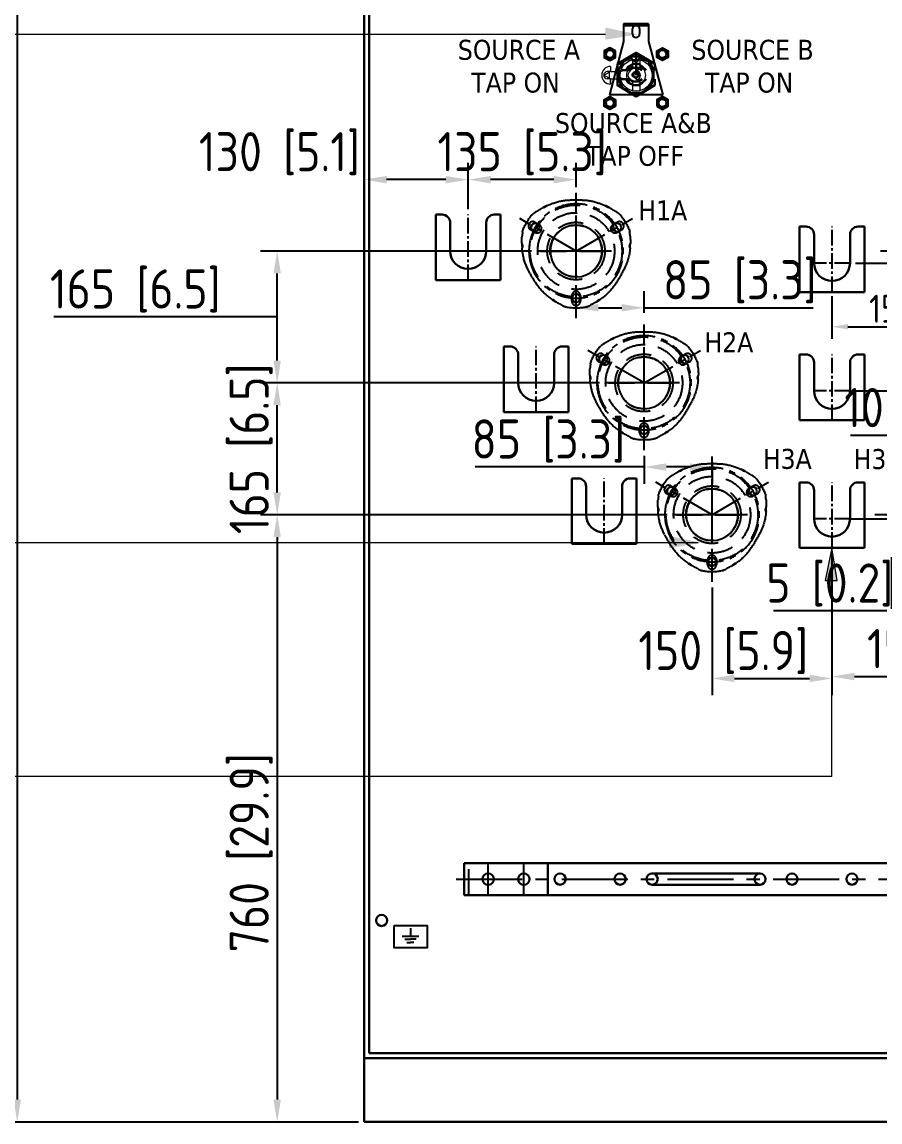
# Model space of a CAD drawing. Header units: millimetres. Extents: x 248233 to 259628, y -181361 to -174035.
# Drawn here: x 249744 to 250817, y -177133 to -175756 of the extents above; entities that cross this region are included whole.
import ezdxf

# ---------------------------------------------------------------- set-up
doc = ezdxf.new("R2010")
doc.units = ezdxf.units.MM
doc.header["$LTSCALE"] = 13
for name, pattern in [('CENTER', [50.8, 31.75, -6.35, 6.35, -6.35]), ('CENTER2', [1.125, 0.75, -0.125, 0.125, -0.125]), ('CENTERX2', [101.6, 63.5, -12.7, 12.7, -12.7]), ('DASHED', [0.75, 0.5, -0.25])]:
    doc.linetypes.add(name, pattern=pattern)
doc.layers.get('0').update_dxf_attribs({"color": 1, "linetype": 'CENTER'})
for name, color, linetype in [('1', 4, 'Continuous'), ('2细线层', 4, 'Continuous'), ('3中心线层', 1, 'CENTER'), ('4虚线层', 6, 'DASHED'), ('中心线', 1, 'CENTER2'), ('粗实线', 4, 'Continuous'), ('细实线', 2, 'Continuous')]:
    doc.layers.add(name, color=color, linetype=linetype)
for name, color, linetype, lineweight in [('2细实线', 3, 'Continuous', 20), ('标注、文本', 3, 'Continuous', 25), ('铁心', 3, 'Continuous', 0)]:
    doc.layers.add(name, color=color, linetype=linetype, lineweight=lineweight)
doc.styles.get("Standard").update_dxf_attribs({"font": 'gbenor.shx', "bigfont": 'gbcbig.shx'})
doc.styles.add('Tahoma$001', font='tahoma.ttf', dxfattribs={"height": 2.159784})
doc.dimstyles.new('1-15', dxfattribs={"dimscale": 10, "dimtxt": 3.5, "dimasz": 2, "dimexe": 1.5, "dimexo": 0.5, "dimgap": 0.5, "dimtad": 1, "dimtoh": 1, "dimdec": 1, "dimdsep": 46, "dimtxsty": 'Standard', "dimcen": 2.5, "dimclrd": 3, "dimclre": 3, "dimclrt": 3, "dimadec": 0, "dimazin": 2, "dimtfac": 1, "dimtdec": 1, "dimtmove": 0, "dimatfit": 2, "dimfxl": 1, "dimarcsym": 0})
doc.dimstyles.new('英寸 1-10', dxfattribs={"dimscale": 14, "dimtxt": 3.5, "dimasz": 2, "dimexe": 1.5, "dimexo": 0.5, "dimgap": 0.5, "dimtad": 1, "dimtoh": 1, "dimdec": 1, "dimdsep": 46, "dimtxsty": 'Standard', "dimcen": 2.5, "dimclrd": 3, "dimclre": 3, "dimclrt": 3, "dimadec": 0, "dimazin": 2, "dimtfac": 1, "dimtdec": 1, "dimtmove": 0, "dimatfit": 2, "dimfxl": 1, "dimarcsym": 0})

# ---------------------------------------------------------------- blocks, each defined once
blk = doc.blocks.new('A$C08576B93')
at = {"layer": '1', "color": 1, "linetype": 'CENTERX2', "lineweight": -3, "ltscale": 0.1}
for p, q in [((30, 0), (30, 40)), ((74.5, 0), (74.5, 40))]:
    blk.add_line(p, q, dxfattribs=at)
at = {"layer": '4虚线层', "ltscale": 5}
blk.add_line((6, 0), (6, 40), dxfattribs=at)
at = {"layer": '粗实线', "lineweight": 30}
for p, q in [((0, 40), (104.5, 40)), ((0, 0), (0, 40)), ((104.5, 40), (104.5, 0)), ((104.5, 0), (0, 0))]:
    blk.add_line(p, q, dxfattribs=at)
for centre in [(30, 20), (74.5, 20)]:
    blk.add_circle(centre, 7.15, dxfattribs=at)
blk = doc.blocks.new('*D75')
at = {"layer": '2细实线', "color": 3, "linetype": 'ByBlock', "lineweight": -2, "transparency": 16777216}
for p, q in [((250551.1, -176372.6), (250042.2, -176372.6)), ((250063.2, -176400.6), (250063.2, -177104.6)), ((250123, -177132.6), (250042.2, -177132.6))]:
    blk.add_line(p, q, dxfattribs=at)
at = {"layer": '2细实线', "color": 3, "linetype": 'ByBlock', "transparency": 16777216}
for points in [[(250058.5, -176400.6), (250067.8, -176400.6), (250063.2, -176372.6)], [(250058.5, -177104.6), (250067.8, -177104.6), (250063.2, -177132.6)]]:
    blk.add_solid(points, dxfattribs=at)
at = {"layer": 'Defpoints', "color": 0, "linetype": 'ByBlock', "transparency": 16777216}
for p in [(250558.1, -176372.6), (250063.2, -177132.6), (250130, -177132.6)]:
    blk.add_point(p, dxfattribs=at)
at = {"layer": '2细实线', "color": 3, "linetype": 'ByBlock', "transparency": 16777216, "insert": (250030.7, -176795.6), "char_height": 49, "attachment_point": 5, "rotation": 90}
blk.add_mtext('760 [29.9]', dxfattribs=at)
blk = doc.blocks.new('257561')
at = {"layer": '标注、文本'}
for p, q in [((856.87, 2219.06), (856.87, 2214.09)), ((851.69, 2214.09), (862.06, 2214.09)), ((853.4, 2212.22), (856.87, 2212.22)), ((854.71, 2210.17), (856.87, 2210.17)), ((860.35, 2212.22), (856.87, 2212.22)), ((859.04, 2210.17), (856.87, 2210.17))]:
    blk.add_line(p, q, dxfattribs=at)
blk = doc.blocks.new('*D86')
at = {"layer": '2细实线', "color": 3, "linetype": 'ByBlock', "lineweight": -2, "transparency": 16777216}
for p, q in [((250165, -175212.6), (249717.1, -175212.6)), ((249738.1, -175240.6), (249738.1, -177104.6)), ((250165, -177132.6), (249717.1, -177132.6))]:
    blk.add_line(p, q, dxfattribs=at)
at = {"layer": '2细实线', "color": 3, "linetype": 'ByBlock', "transparency": 16777216}
for points in [[(249733.4, -175240.6), (249742.7, -175240.6), (249738.1, -175212.6)], [(249733.4, -177104.6), (249742.7, -177104.6), (249738.1, -177132.6)]]:
    blk.add_solid(points, dxfattribs=at)
at = {"layer": 'Defpoints', "color": 0, "linetype": 'ByBlock', "transparency": 16777216}
for p in [(250172, -175212.6), (249738.1, -177132.6), (250172, -177132.6)]:
    blk.add_point(p, dxfattribs=at)
at = {"layer": '2细实线', "color": 3, "linetype": 'ByBlock', "transparency": 16777216, "insert": (249705.5, -176172.6), "char_height": 49, "attachment_point": 5, "rotation": 90}
blk.add_mtext('1920 [75.6]', dxfattribs=at)
blk = doc.blocks.new('888')
at = {"layer": '2细线层'}
for centre in [(1092.4, 2376.2), (1194.6, 2376.2), (1143.5, 2287.7)]:
    blk.add_circle(centre, 5, dxfattribs=at)
at = {"layer": '3中心线层', "ltscale": 0.1}
for p, q in [((1143.5, 2262.6), (1143.5, 2419.6)), ((1143.5, 2346.7), (1073.1, 2387.3)), ((1143.5, 2346.7), (1214, 2387.3))]:
    blk.add_line(p, q, dxfattribs=at)
at = {"layer": '3中心线层', "color": 1}
blk.add_line((1099.4, 2346.7), (1192.4, 2346.7), dxfattribs=at)
at = {"layer": '3中心线层', "ltscale": 0.1}
blk.add_circle((1143.5, 2346.7), 59, dxfattribs=at)
at = {"layer": '标注、文本'}
for centre in [(1092.4, 2376.2), (1194.6, 2376.2), (1143.5, 2287.7)]:
    blk.add_arc(centre, 5.5, 242.6715, 150, dxfattribs=at)
at = {"layer": '粗实线'}
blk.add_circle((1143.5, 2346.7), 32.5, dxfattribs=at)
blk = doc.blocks.new('0.020')
at = {"layer": '中心线', "ltscale": 2}
for p, q in [((13611.2, 16499.1), (13611.2, 16581.1)), ((13588.7, 16535.6), (13633.7, 16535.6))]:
    blk.add_line(p, q, dxfattribs=at)
at = {"layer": '粗实线', "lineweight": 30}
for p, q in [((13570.7, 16499.1), (13570.7, 16581.1)), ((13570.7, 16581.1), (13578.7, 16581.1)), ((13643.7, 16581.1), (13651.7, 16581.1)), ((13651.7, 16499.1), (13651.7, 16581.1)), ((13588.7, 16535.6), (13588.7, 16571.1)), ((13633.7, 16535.6), (13633.7, 16571.1)), ((13570.7, 16499.1), (13651.7, 16499.1))]:
    blk.add_line(p, q, dxfattribs=at)
for centre, radius, start, end in [((13578.7, 16571.1), 10, 0, 90), ((13643.7, 16571.1), 10, 90, 180), ((13611.2, 16535.6), 22.5, 180, 0)]:
    blk.add_arc(centre, radius, start, end, dxfattribs=at)
blk = doc.blocks.new('A$C03F92070')
at = {"layer": '4虚线层', "ltscale": 5}
for p, q in [((67.8, 40.2), (67.8, 116)), ((16.5, 94.8), (10.9, 98)), ((16.4, 107.6), (22, 104.3)), ((113.7, 104.3), (119.3, 107.6)), ((124.8, 98), (119.2, 94.8)), ((23.3, 71.5), (112.4, 71.5)), ((62.3, 8.9), (62.3, 15.4)), ((73.3, 15.4), (73.3, 8.9))]:
    blk.add_line(p, q, dxfattribs=at)
for radius in [57.5, 48, 36, 32.5]:
    blk.add_circle((67.8, 71.5), radius, dxfattribs=at)
at = {"layer": '4虚线层', "ltscale": 5, "extrusion": (0, 0, -1)}
for centre, radius, start, end in [((-68.8, 46.5), 90, 55.4521, 61.3818), ((-68.8, 46.5), 90, 64.9245, 71.0219), ((-62.3, 65.4), 70, 71.0219, 87.9453), ((-67.8, -88), 223.5, 87.9453, 92.0547), ((-73.4, 65.4), 70, 92.0547, 108.9781), ((-66.9, 46.5), 90, 108.9781, 115.0755), ((-66.9, 46.5), 90, 118.6182, 124.5479), ((-67.8, 71.5), 71.5, 20.9645, 39.0355), ((-68.8, 46.5), 90, 51.0831, 52.2343), ((-66.9, 46.5), 90, 127.7657, 128.9169), ((-67.8, 71.5), 71.5, 140.9645, 159.0355), ((-90, 83.1), 90, 7.7657, 8.9169), ((-45.7, 83.1), 90, 171.0831, 172.2343), ((-90, 83.1), 90, 358.6182, 4.5479), ((-45.7, 83.1), 90, 175.4521, 181.3818), ((-90, 83.1), 90, 349.4672, 355.0755), ((-65.6, 80.8), 70, 186.6023, 207.2178), ((-45.7, 83.1), 90, 184.9245, 186.6023), ((-70.3, 79.5), 70, 331.9245, 349.4672), ((-205.8, 151.7), 223.5, 327.6503, 331.9245), ((71, 151), 223.5, 207.2178, 212.3568), ((-76.1, 69.6), 70, 310.1708, 327.6503), ((-58.7, 68.9), 70, 212.3568, 233.0262), ((-89, 84.9), 90, 304.9245, 310.1708), ((-89, 84.9), 90, 295.4521, 301.3818), ((-89, 84.9), 90, 291.0831, 292.2343), ((-67.8, 71.5), 71.5, 260.9645, 279.0355), ((-46.7, 84.9), 90, 247.7657, 248.9169), ((-46.7, 84.9), 90, 238.6182, 244.5479), ((-46.7, 84.9), 90, 233.0262, 235.0755)]:
    blk.add_arc(centre, radius, start, end, dxfattribs=at)
at = {"layer": '4虚线层', "ltscale": 5}
for centre, start, end in [((13.6, 102.8), 60, 240), ((19.2, 99.6), 240, 60), ((116.5, 99.6), 120, 300), ((122.1, 102.8), 300, 120), ((67.8, 15.4), 0, 180), ((67.8, 8.9), 180, 0)]:
    blk.add_arc(centre, 5.5, start, end, dxfattribs=at)
for points, knots in [([(30.9, 128.1), (30.9, 128.1), (30.9, 128.1), (30.8, 128.1), (30.8, 128), (30.6, 128), (30.5, 127.9), (30.2, 127.8), (30, 127.7), (29.7, 127.5), (29.5, 127.4), (29.2, 127.3), (29, 127.2), (28.6, 127), (28.4, 126.9), (28, 126.7), (27.8, 126.6), (27.4, 126.4), (27.2, 126.3), (26.9, 126.1), (26.7, 126), (26.4, 125.8), (26.2, 125.8), (26, 125.6), (25.9, 125.6), (25.7, 125.5), (25.6, 125.4), (25.6, 125.4), (25.6, 125.4), (25.6, 125.4), (25.6, 125.4), (25.6, 125.4)], [0, 0, 0, 0, 0.043819, 0.043819, 0.119878, 0.119878, 0.195937, 0.195937, 0.271996, 0.271996, 0.348055, 0.348055, 0.424114, 0.424114, 0.500173, 0.500173, 0.576231, 0.576231, 0.65229, 0.65229, 0.728349, 0.728349, 0.804408, 0.804408, 0.880467, 0.880467, 0.956526, 0.956526, 0.994556, 0.994556, 1, 1, 1, 1]), ([(30.7, 128), (30.6, 128), (30.6, 127.9), (30.5, 127.8), (30.4, 127.8), (30.3, 127.6), (30.2, 127.5), (30.1, 127.4), (30, 127.3), (29.9, 127), (29.8, 126.9), (29.6, 126.7), (29.5, 126.6), (29.3, 126.5), (29.2, 126.4), (28.9, 126.3), (28.8, 126.2), (28.4, 126.1), (28.1, 126), (27.5, 125.9), (27.3, 125.8), (26.9, 125.8), (26.7, 125.7), (26.5, 125.7), (26.4, 125.7), (26, 125.6), (25.8, 125.6), (25.7, 125.5)], [0, 0, 0, 0, 0.0625, 0.0625, 0.125, 0.125, 0.1875, 0.1875, 0.25, 0.25, 0.3125, 0.3125, 0.375, 0.375, 0.4375, 0.4375, 0.5, 0.5, 0.625, 0.625, 0.75, 0.75, 0.8125, 0.8125, 0.875, 0.875, 1, 1, 1, 1]), ([(110.1, 125.4), (110.1, 125.4), (110.1, 125.4), (110.1, 125.4), (110.1, 125.4), (110.1, 125.4), (110, 125.5), (109.8, 125.6), (109.7, 125.6), (109.5, 125.8), (109.3, 125.8), (109, 126), (108.8, 126.1), (108.5, 126.3), (108.3, 126.4), (107.9, 126.6), (107.7, 126.7), (107.3, 126.9), (107.1, 127), (106.7, 127.2), (106.5, 127.3), (106.2, 127.5), (106, 127.5), (105.7, 127.7), (105.5, 127.8), (105.2, 127.9), (105.1, 128), (104.9, 128), (104.9, 128.1), (104.8, 128.1), (104.8, 128.1), (104.8, 128.1), (104.8, 128.1), (104.8, 128.1)], [0, 0, 0, 0, 0.005743, 0.005743, 0.043766, 0.043766, 0.119813, 0.119813, 0.195859, 0.195859, 0.271906, 0.271906, 0.347952, 0.347952, 0.423999, 0.423999, 0.500046, 0.500046, 0.576092, 0.576092, 0.652139, 0.652139, 0.728185, 0.728185, 0.804232, 0.804232, 0.880279, 0.880279, 0.956325, 0.956325, 0.994349, 0.994349, 1, 1, 1, 1]), ([(110, 125.5), (109.9, 125.5), (109.8, 125.6), (109.6, 125.6), (109.5, 125.6), (109.2, 125.7), (109, 125.7), (108.4, 125.8), (108.2, 125.9), (107.6, 126), (107.3, 126.1), (106.9, 126.2), (106.8, 126.3), (106.5, 126.4), (106.4, 126.5), (106.2, 126.6), (106.1, 126.7), (105.9, 126.9), (105.8, 127), (105.7, 127.3), (105.6, 127.3), (105.5, 127.5), (105.4, 127.6), (105.3, 127.8), (105.2, 127.8), (105.1, 127.9), (105.1, 128), (105, 128)], [0, 0, 0, 0, 0.0625, 0.0625, 0.125, 0.125, 0.25, 0.25, 0.375, 0.375, 0.5, 0.5, 0.5625, 0.5625, 0.625, 0.625, 0.6875, 0.6875, 0.75, 0.75, 0.8125, 0.8125, 0.875, 0.875, 0.9375, 0.9375, 1, 1, 1, 1]), ([(13.9, 117.8), (13.9, 117.8), (13.9, 117.8), (13.8, 117.7), (13.8, 117.7), (13.7, 117.6), (13.7, 117.6)], [0, 0, 0, 0, 0.272943, 0.542517, 0.809704, 1, 1, 1, 1]), ([(14.2, 118), (14.2, 118), (14.1, 118), (14.1, 117.9), (14, 117.9), (14, 117.8), (13.9, 117.8)], [0, 0, 0, 0, 0.251777, 0.501943, 0.751136, 1, 1, 1, 1]), ([(14.6, 118.3), (14.5, 118.2), (14.5, 118.2), (14.4, 118.1), (14.3, 118.1), (14.2, 118), (14.2, 118)], [0, 0, 0, 0, 0.251749, 0.501948, 0.751171, 1, 1, 1, 1]), ([(15.7, 119.2), (15.7, 119.1), (15.6, 119), (15.5, 118.9), (15.3, 118.8), (15.2, 118.7), (15.1, 118.6), (14.9, 118.5), (14.8, 118.5), (14.7, 118.4), (14.6, 118.3), (14.6, 118.3)], [0, 0, 0, 0, 0.114473, 0.22719, 0.338528, 0.448878, 0.558641, 0.668227, 0.778044, 0.888502, 1, 1, 1, 1]), ([(17.8, 120.6), (17.8, 120.6), (17.7, 120.6), (17.6, 120.5), (17.3, 120.3), (16.9, 120), (16.6, 119.8), (16.3, 119.6), (16, 119.4), (15.8, 119.2), (15.7, 119.2)], [0, 0, 0, 0, 0.026865, 0.187364, 0.351072, 0.511786, 0.674931, 0.783277, 0.891149, 1, 1, 1, 1]), ([(120, 119.2), (119.9, 119.2), (119.8, 119.3), (119.7, 119.4), (119.5, 119.5), (119.4, 119.6), (119.3, 119.6), (119.1, 119.8), (118.8, 120), (118.4, 120.3), (118.1, 120.5), (118, 120.6), (117.9, 120.6), (117.9, 120.6)], [0, 0, 0, 0, 0.05466, 0.108896, 0.162888, 0.216817, 0.270864, 0.325211, 0.488741, 0.649833, 0.813717, 0.974388, 1, 1, 1, 1]), ([(121.1, 118.3), (121.1, 118.3), (121, 118.4), (120.9, 118.5), (120.8, 118.5), (120.6, 118.6), (120.5, 118.7), (120.4, 118.8), (120.2, 118.9), (120.1, 119), (120, 119.1), (120, 119.2)], [0, 0, 0, 0, 0.111498, 0.221956, 0.331773, 0.441359, 0.551122, 0.661472, 0.77281, 0.885527, 1, 1, 1, 1]), ([(121.5, 118), (121.5, 118), (121.4, 118.1), (121.3, 118.1), (121.2, 118.2), (121.2, 118.2), (121.1, 118.3)], [0, 0, 0, 0, 0.248829, 0.498052, 0.748251, 1, 1, 1, 1]), ([(121.8, 117.8), (121.7, 117.8), (121.7, 117.9), (121.6, 117.9), (121.6, 118), (121.5, 118), (121.5, 118)], [0, 0, 0, 0, 0.248864, 0.498057, 0.748223, 1, 1, 1, 1]), ([(122, 117.6), (122, 117.6), (121.9, 117.7), (121.9, 117.7), (121.8, 117.8), (121.8, 117.8), (121.8, 117.8)], [0, 0, 0, 0, 0.190293, 0.457482, 0.727057, 1, 1, 1, 1]), ([(0.5, 92.8), (0.5, 92.7), (0.5, 92.6), (0.5, 92.4), (0.5, 92.3), (0.4, 92.1), (0.4, 91.9), (0.4, 91.7), (0.4, 91.3), (0.3, 90.9), (0.3, 90.5), (0.3, 90.3), (0.3, 90.3), (0.3, 90.2)], [0, 0, 0, 0, 0.05466, 0.108897, 0.162889, 0.216817, 0.270864, 0.325211, 0.488741, 0.649833, 0.813717, 0.974388, 1, 1, 1, 1]), ([(0.7, 94.3), (0.7, 94.2), (0.7, 94.1), (0.6, 94), (0.6, 93.8), (0.6, 93.6), (0.6, 93.5), (0.6, 93.3), (0.6, 93.1), (0.5, 93), (0.5, 92.8), (0.5, 92.8)], [0, 0, 0, 0, 0.111498, 0.221956, 0.331773, 0.441359, 0.551122, 0.661472, 0.77281, 0.885527, 1, 1, 1, 1]), ([(0.7, 94.7), (0.7, 94.6), (0.7, 94.6), (0.7, 94.5), (0.7, 94.4), (0.7, 94.3), (0.7, 94.3)], [0, 0, 0, 0, 0.248829, 0.498052, 0.748251, 1, 1, 1, 1]), ([(0.8, 95.3), (0.8, 95.3), (0.8, 95.2), (0.8, 95.2), (0.8, 95.1), (0.8, 95), (0.8, 95)], [0, 0, 0, 0, 0.190297, 0.457484, 0.727058, 1, 1, 1, 1]), ([(134.9, 95), (134.9, 95), (134.9, 95.1), (134.9, 95.2), (134.9, 95.2), (134.9, 95.3), (134.9, 95.3)], [0, 0, 0, 0, 0.272943, 0.542517, 0.809704, 1, 1, 1, 1]), ([(135, 94.7), (135, 94.7), (134.9, 94.8), (134.9, 94.8), (134.9, 94.9), (134.9, 95), (134.9, 95)], [0, 0, 0, 0, 0.251777, 0.501943, 0.751136, 1, 1, 1, 1]), ([(135, 94.3), (135, 94.3), (135, 94.4), (135, 94.5), (135, 94.6), (135, 94.6), (135, 94.7)], [0, 0, 0, 0, 0.251749, 0.501948, 0.751171, 1, 1, 1, 1]), ([(135.2, 92.8), (135.2, 92.8), (135.2, 93), (135.1, 93.1), (135.1, 93.3), (135.1, 93.5), (135.1, 93.6), (135.1, 93.8), (135.1, 94), (135, 94.1), (135, 94.2), (135, 94.3)], [0, 0, 0, 0, 0.114473, 0.22719, 0.338528, 0.448878, 0.558641, 0.668227, 0.778044, 0.888502, 1, 1, 1, 1]), ([(135.4, 90.2), (135.4, 90.3), (135.4, 90.3), (135.4, 90.5), (135.4, 90.9), (135.3, 91.3), (135.3, 91.7), (135.3, 92.1), (135.2, 92.4), (135.2, 92.7), (135.2, 92.8)], [0, 0, 0, 0, 0.026865, 0.187364, 0.351073, 0.511786, 0.674931, 0.783277, 0.891149, 1, 1, 1, 1]), ([(0, 81.2), (0, 81.2), (0, 81.2), (0, 81.1), (0, 81.1), (0, 81.1), (0, 81), (0, 80.8), (0, 80.7), (0, 80.4), (0, 80.2), (0.1, 79.8), (0.1, 79.7), (0.1, 79.2), (0.1, 79), (0.1, 78.6), (0.1, 78.4), (0.1, 77.9), (0.2, 77.7), (0.2, 77.3), (0.2, 77.1), (0.2, 76.7), (0.2, 76.5), (0.3, 76.1), (0.3, 76), (0.3, 75.7), (0.3, 75.5), (0.3, 75.3), (0.3, 75.3), (0.3, 75.2), (0.3, 75.2), (0.3, 75.2), (0.3, 75.2), (0.3, 75.2)], [0, 0, 0, 0, 0.005743, 0.005743, 0.043766, 0.043766, 0.119813, 0.119813, 0.195859, 0.195859, 0.271906, 0.271906, 0.347952, 0.347952, 0.423999, 0.423999, 0.500046, 0.500046, 0.576092, 0.576092, 0.652139, 0.652139, 0.728185, 0.728185, 0.804232, 0.804232, 0.880279, 0.880279, 0.956325, 0.956325, 0.994349, 0.994349, 1, 1, 1, 1]), ([(0, 81), (0, 80.9), (0, 80.8), (0.1, 80.6), (0.1, 80.5), (0.2, 80.2), (0.3, 80), (0.5, 79.5), (0.6, 79.2), (0.8, 78.7), (0.8, 78.4), (0.9, 78), (0.9, 77.8), (1, 77.5), (1, 77.4), (0.9, 77.1), (0.9, 77), (0.8, 76.7), (0.8, 76.6), (0.7, 76.3), (0.6, 76.2), (0.5, 76), (0.5, 75.9), (0.4, 75.8), (0.4, 75.7), (0.3, 75.5), (0.3, 75.5), (0.3, 75.4)], [0, 0, 0, 0, 0.0625, 0.0625, 0.125, 0.125, 0.25, 0.25, 0.375, 0.375, 0.5, 0.5, 0.5625, 0.5625, 0.625, 0.625, 0.6875, 0.6875, 0.75, 0.75, 0.8125, 0.8125, 0.875, 0.875, 0.9375, 0.9375, 1, 1, 1, 1]), ([(135.4, 75.4), (135.4, 75.5), (135.4, 75.5), (135.3, 75.7), (135.3, 75.8), (135.2, 75.9), (135.2, 76), (135.1, 76.2), (135, 76.3), (134.9, 76.6), (134.9, 76.7), (134.8, 77), (134.8, 77.1), (134.7, 77.4), (134.7, 77.5), (134.8, 77.8), (134.8, 78), (134.9, 78.4), (134.9, 78.7), (135.1, 79.2), (135.2, 79.5), (135.3, 79.8), (135.4, 80), (135.5, 80.2), (135.5, 80.3), (135.6, 80.6), (135.7, 80.8), (135.7, 81)], [0, 0, 0, 0, 0.0625, 0.0625, 0.125, 0.125, 0.1875, 0.1875, 0.25, 0.25, 0.3125, 0.3125, 0.375, 0.375, 0.4375, 0.4375, 0.5, 0.5, 0.625, 0.625, 0.75, 0.75, 0.8125, 0.8125, 0.875, 0.875, 1, 1, 1, 1]), ([(135.4, 75.2), (135.4, 75.2), (135.4, 75.2), (135.4, 75.3), (135.4, 75.3), (135.4, 75.5), (135.4, 75.7), (135.4, 76), (135.4, 76.1), (135.5, 76.5), (135.5, 76.7), (135.5, 77.1), (135.5, 77.3), (135.5, 77.7), (135.6, 78), (135.6, 78.4), (135.6, 78.6), (135.6, 79), (135.6, 79.3), (135.6, 79.7), (135.6, 79.9), (135.7, 80.2), (135.7, 80.4), (135.7, 80.7), (135.7, 80.8), (135.7, 81), (135.7, 81.1), (135.7, 81.1), (135.7, 81.1), (135.7, 81.2), (135.7, 81.2), (135.7, 81.2)], [0, 0, 0, 0, 0.043819, 0.043819, 0.119878, 0.119878, 0.195937, 0.195937, 0.271996, 0.271996, 0.348055, 0.348055, 0.424114, 0.424114, 0.500173, 0.500173, 0.576232, 0.576232, 0.65229, 0.65229, 0.728349, 0.728349, 0.804408, 0.804408, 0.880467, 0.880467, 0.956526, 0.956526, 0.994556, 0.994556, 1, 1, 1, 1]), ([(37.3, 11.2), (37.3, 11.2), (37.3, 11.2), (37.4, 11.1), (37.4, 11.1), (37.6, 11), (37.7, 10.9), (37.9, 10.7), (38.1, 10.6), (38.4, 10.4), (38.6, 10.3), (38.9, 10.1), (39.1, 10), (39.4, 9.7), (39.6, 9.6), (40, 9.4), (40.2, 9.3), (40.5, 9), (40.7, 8.9), (41, 8.7), (41.2, 8.6), (41.5, 8.4), (41.6, 8.3), (41.9, 8.2), (42, 8.1), (42.2, 8), (42.2, 8), (42.3, 7.9), (42.3, 7.9), (42.3, 7.9), (42.3, 7.9), (42.3, 7.9)], [0, 0, 0, 0, 0.043819, 0.043819, 0.119878, 0.119878, 0.195937, 0.195937, 0.271996, 0.271996, 0.348055, 0.348055, 0.424114, 0.424114, 0.500173, 0.500173, 0.576231, 0.576231, 0.65229, 0.65229, 0.728349, 0.728349, 0.804408, 0.804408, 0.880467, 0.880467, 0.956526, 0.956526, 0.994556, 0.994556, 1, 1, 1, 1]), ([(37.5, 11.1), (37.5, 11), (37.6, 11), (37.7, 11), (37.8, 10.9), (38, 10.9), (38.1, 10.9), (38.3, 10.9), (38.5, 10.9), (38.7, 10.8), (38.8, 10.8), (39.1, 10.8), (39.3, 10.7), (39.5, 10.6), (39.6, 10.5), (39.9, 10.4), (40, 10.3), (40.3, 10), (40.5, 9.8), (40.9, 9.4), (41.1, 9.2), (41.3, 8.9), (41.4, 8.8), (41.6, 8.6), (41.7, 8.5), (41.9, 8.2), (42, 8.1), (42.1, 8)], [0, 0, 0, 0, 0.0625, 0.0625, 0.125, 0.125, 0.1875, 0.1875, 0.25, 0.25, 0.3125, 0.3125, 0.375, 0.375, 0.4375, 0.4375, 0.5, 0.5, 0.625, 0.625, 0.75, 0.75, 0.8125, 0.8125, 0.875, 0.875, 1, 1, 1, 1]), ([(50.3, 3.6), (50.3, 3.6), (50.4, 3.5), (50.6, 3.5), (50.9, 3.3), (51.3, 3.1), (51.7, 3), (52, 2.8), (52.3, 2.7), (52.5, 2.6), (52.6, 2.5)], [0, 0, 0, 0, 0.026866, 0.187364, 0.351073, 0.511786, 0.674931, 0.783277, 0.891149, 1, 1, 1, 1]), ([(52.6, 2.5), (52.7, 2.5), (52.8, 2.5), (52.9, 2.4), (53.1, 2.3), (53.3, 2.3), (53.4, 2.2), (53.6, 2.1), (53.7, 2.1), (53.8, 2), (53.9, 2), (54, 1.9)], [0, 0, 0, 0, 0.114473, 0.22719, 0.338528, 0.448878, 0.558641, 0.668227, 0.778044, 0.888502, 1, 1, 1, 1]), ([(54, 1.9), (54, 1.9), (54.1, 1.9), (54.2, 1.9), (54.3, 1.8), (54.3, 1.8), (54.4, 1.8)], [0, 0, 0, 0, 0.251749, 0.501948, 0.751171, 1, 1, 1, 1]), ([(54.4, 1.8), (54.4, 1.8), (54.5, 1.7), (54.5, 1.7), (54.6, 1.7), (54.7, 1.7), (54.7, 1.6)], [0, 0, 0, 0, 0.251777, 0.501943, 0.751136, 1, 1, 1, 1]), ([(54.7, 1.6), (54.7, 1.6), (54.8, 1.6), (54.8, 1.6), (54.9, 1.6), (54.9, 1.5), (54.9, 1.5)], [0, 0, 0, 0, 0.272943, 0.542518, 0.809705, 1, 1, 1, 1]), ([(80.8, 1.5), (80.8, 1.5), (80.8, 1.6), (80.9, 1.6), (80.9, 1.6), (81, 1.6), (81, 1.6)], [0, 0, 0, 0, 0.190295, 0.457482, 0.727057, 1, 1, 1, 1]), ([(81, 1.6), (81, 1.7), (81.1, 1.7), (81.2, 1.7), (81.2, 1.7), (81.3, 1.8), (81.3, 1.8)], [0, 0, 0, 0, 0.248864, 0.498057, 0.748223, 1, 1, 1, 1]), ([(81.3, 1.8), (81.4, 1.8), (81.4, 1.8), (81.5, 1.9), (81.6, 1.9), (81.7, 1.9), (81.7, 1.9)], [0, 0, 0, 0, 0.248829, 0.498052, 0.748251, 1, 1, 1, 1]), ([(81.7, 1.9), (81.8, 2), (81.9, 2), (82, 2.1), (82.1, 2.1), (82.3, 2.2), (82.4, 2.3), (82.6, 2.3), (82.7, 2.4), (82.9, 2.5), (83, 2.5), (83.1, 2.5)], [0, 0, 0, 0, 0.111498, 0.221956, 0.331773, 0.441359, 0.551122, 0.661472, 0.77281, 0.885527, 1, 1, 1, 1]), ([(83.1, 2.5), (83.1, 2.5), (83.2, 2.6), (83.4, 2.7), (83.5, 2.7), (83.7, 2.8), (83.8, 2.9), (84.1, 3), (84.4, 3.1), (84.8, 3.3), (85.1, 3.5), (85.3, 3.5), (85.4, 3.6), (85.4, 3.6)], [0, 0, 0, 0, 0.05466, 0.108897, 0.162889, 0.216817, 0.270864, 0.325211, 0.488741, 0.649834, 0.813718, 0.974389, 1, 1, 1, 1]), ([(93.4, 7.9), (93.4, 7.9), (93.4, 7.9), (93.4, 7.9), (93.4, 7.9), (93.5, 8), (93.5, 8), (93.7, 8.1), (93.8, 8.2), (94.1, 8.3), (94.2, 8.4), (94.5, 8.6), (94.7, 8.7), (95, 8.9), (95.2, 9), (95.6, 9.3), (95.7, 9.4), (96.1, 9.6), (96.3, 9.7), (96.7, 10), (96.8, 10.1), (97.2, 10.3), (97.3, 10.4), (97.6, 10.6), (97.8, 10.7), (98, 10.9), (98.1, 11), (98.3, 11.1), (98.3, 11.1), (98.4, 11.2), (98.4, 11.2), (98.4, 11.2), (98.4, 11.2), (98.4, 11.2)], [0, 0, 0, 0, 0.005743, 0.005743, 0.043766, 0.043766, 0.119813, 0.119813, 0.195859, 0.195859, 0.271906, 0.271906, 0.347952, 0.347952, 0.423999, 0.423999, 0.500046, 0.500046, 0.576092, 0.576092, 0.652139, 0.652139, 0.728185, 0.728185, 0.804232, 0.804232, 0.880279, 0.880279, 0.956325, 0.956325, 0.994349, 0.994349, 1, 1, 1, 1]), ([(93.6, 8), (93.6, 8), (93.7, 8.1), (93.8, 8.2), (93.9, 8.3), (94.1, 8.6), (94.3, 8.8), (94.6, 9.2), (94.8, 9.4), (95.2, 9.8), (95.4, 10), (95.7, 10.3), (95.8, 10.4), (96.1, 10.5), (96.2, 10.6), (96.4, 10.7), (96.6, 10.8), (96.9, 10.8), (97, 10.8), (97.2, 10.9), (97.4, 10.9), (97.6, 10.9), (97.7, 10.9), (97.9, 10.9), (98, 11), (98.1, 11), (98.2, 11), (98.2, 11.1)], [0, 0, 0, 0, 0.0625, 0.0625, 0.125, 0.125, 0.25, 0.25, 0.375, 0.375, 0.5, 0.5, 0.5625, 0.5625, 0.625, 0.625, 0.6875, 0.6875, 0.75, 0.75, 0.8125, 0.8125, 0.875, 0.875, 0.9375, 0.9375, 1, 1, 1, 1])]:
    blk.add_open_spline(points, degree=3, knots=knots, dxfattribs=at)
blk.add_open_spline([(0.8, 95.3), (0.8, 95.2), (0.8, 95.1), (0.8, 95)], degree=3, dxfattribs=at)
blk = doc.blocks.new('*D268')
at = {"layer": 'Defpoints', "color": 0, "transparency": 16777216}
for p in [(250757, -176094.1), (250907, -176137.3), (250907, -176299.7)]:
    blk.add_point(p, dxfattribs=at)
at = {"layer": '标注、文本', "color": 3, "lineweight": -2, "transparency": 16777216}
for p, q in [((250757, -176099.1), (250757, -176152.3)), ((250907, -176294.7), (250907, -176122.3)), ((250777, -176137.3), (250887, -176137.3))]:
    blk.add_line(p, q, dxfattribs=at)
at = {"layer": '标注、文本', "color": 3, "transparency": 16777216}
for points in [[(250777, -176134), (250777, -176140.7), (250757, -176137.3)], [(250887, -176134), (250887, -176140.7), (250907, -176137.3)]]:
    blk.add_solid(points, dxfattribs=at)
at = {"layer": '标注、文本', "color": 3, "transparency": 16777216, "insert": (250832, -176114.8), "char_height": 35, "attachment_point": 5}
blk.add_mtext('150', dxfattribs=at)
blk = doc.blocks.new('*D273')
at = {"layer": '2细实线', "color": 3, "linetype": 'ByBlock', "lineweight": -2, "transparency": 16777216}
for p, q in [((250831.6, -176344.6), (250831.6, -176316.6)), ((250851.1, -176372.6), (250810.6, -176372.6)), ((250831.6, -176372.6), (250831.6, -176377.6)), ((250781.2, -176377.6), (250852.6, -176377.6)), ((250831.6, -176405.6), (250831.6, -176493)), ((250831.6, -176493), (250683.8, -176493))]:
    blk.add_line(p, q, dxfattribs=at)
at = {"layer": '2细实线', "color": 3, "linetype": 'ByBlock', "transparency": 16777216}
for points in [[(250827, -176344.6), (250836.3, -176344.6), (250831.6, -176372.6)], [(250827, -176405.6), (250836.3, -176405.6), (250831.6, -176377.6)]]:
    blk.add_solid(points, dxfattribs=at)
at = {"layer": 'Defpoints', "color": 0, "linetype": 'ByBlock', "transparency": 16777216}
for p in [(250858.1, -176372.6), (250774.2, -176377.6), (250831.6, -176377.6)]:
    blk.add_point(p, dxfattribs=at)
at = {"layer": '2细实线', "color": 3, "linetype": 'ByBlock', "transparency": 16777216, "insert": (250754.2, -176460.5), "char_height": 49, "attachment_point": 5}
blk.add_mtext('5 [0.2]', dxfattribs=at)
blk = doc.blocks.new('A$C372A500E')
at = {"color": 0, "linetype": 'ByBlock'}
for p, q in [((27.4, 107.3), (27.4, 85.1)), ((58.6, 107.3), (27.4, 107.3)), ((27.4, 107.3), (58.6, 107.3)), ((27.4, 105.1), (58.6, 105.1)), ((38.5, 94.5), (38.5, 100.7)), ((47.5, 94.5), (47.5, 100.7)), ((58.6, 107.3), (58.6, 85.1)), ((27.4, 85.1), (9.6, 18.2)), ((58.6, 85.1), (76.4, 18.2)), ((76.4, 18.2), (9.6, 18.2))]:
    blk.add_line(p, q, dxfattribs=at)
at = {"color": 0, "linetype": 'ByBlock', "lineweight": 18}
for p, q in [((38.5, 62.3), (38.5, 51.3)), ((47.5, 62.3), (47.5, 51.3)), ((2.5, 42.8), (9.5, 46.5)), ((9.5, 39.1), (2.5, 42.8)), ((11, 47.3), (7, 47.3)), ((9.5, 46.5), (9.5, 39.1)), ((11, 47.3), (23.5, 47.3)), ((38.5, 51.3), (33.9, 46.1)), ((38.5, 51.3), (36.8, 49.4)), ((47.5, 51.3), (40.2, 45.1)), ((11, 38.3), (7, 38.3)), ((11, 38.3), (23.5, 38.3)), ((11, 38.3), (11, 31.8)), ((11, 31.8), (11, 38.3)), ((33.9, 39.5), (38.5, 34.3)), ((38.5, 34.3), (36.8, 36.2)), ((38.5, 34.3), (38.5, 23.3)), ((47.5, 34.3), (40.2, 40.5)), ((47.5, 34.3), (47.5, 23.3))]:
    blk.add_line(p, q, dxfattribs=at)
at = {"lineweight": 15}
blk.add_line((11, 53.8), (10.9, 47.3), dxfattribs=at)
at = {"color": 0, "linetype": 'ByBlock'}
for points in [[(17.2, 73.3), (10.2, 77.3), (3.2, 73.3), (3.2, 65.2), (10.2, 61.1), (17.2, 65.2)], [(69.1, 73.3), (76.1, 77.3), (83.1, 73.3), (83.1, 65.2), (76.1, 61.1), (69.1, 65.2)], [(17.2, 4), (10.2, 0), (3.2, 4), (3.2, 12.1), (10.2, 16.2), (17.2, 12.1)], [(69.1, 4), (76.1, 0), (83.1, 4), (83.1, 12.1), (76.1, 16.2), (69.1, 12.1)]]:
    blk.add_lwpolyline(points, close=True, dxfattribs=at)
for centre, radius in [((10.2, 69.2), 6.76), ((10.2, 69.3), 4.75), ((76.1, 69.2), 6.76), ((76, 69.3), 4.75), ((10.2, 8.1), 6.76), ((76.1, 8.1), 6.76), ((10.2, 8.1), 4.75), ((76, 8.1), 4.75)]:
    blk.add_circle(centre, radius, dxfattribs=at)
at = {"color": 0, "linetype": 'ByBlock', "lineweight": 18}
for radius in [20, 3.5]:
    blk.add_circle((43, 42.8), radius, dxfattribs=at)
at = {"color": 0, "linetype": 'ByBlock'}
for centre, start, end in [((43, 100.7), 0, 180), ((43, 94.5), 180, 0)]:
    blk.add_arc(centre, 4.46, start, end, dxfattribs=at)
at = {"color": 0, "linetype": 'ByBlock', "lineweight": 18}
for centre, radius, start, end in [((11, 42.8), 11, 90, 270), ((7, 42.8), 4.5, 90, 270), ((43, 42.8), 12, 112.0243, 247.9757), ((37.7, 42.8), 5, 138.5763, 221.4237), ((43.1, 42.8), 3, 130.3645, 229.6355), ((43, 42.8), 5.5, 279.2709, 80.7291), ((43, 42.8), 12, 292.0243, 67.9757)]:
    blk.add_arc(centre, radius, start, end, dxfattribs=at)
at = {"layer": '粗实线', "lineweight": 30}
for points in [[(43, 42.8), (43, 70.9), (19.6, 56.9)], [(43, 70.9), (66.4, 56.9), (66.4, 49)], [(66.4, 30.3), (43, 16.3), (19.6, 30.3), (19.6, 56.9)], [(36.8, 64.7), (27.4, 60), (21.2, 49), (21.2, 38.1), (25.8, 27.2), (32.1, 24.1)], [(64.8, 49), (60.2, 60), (49.2, 66.2), (36.8, 66.2), (25.8, 60), (22.7, 55.3)], [(55.5, 49), (50.8, 53.7), (46.1, 56.9), (39.9, 56.9), (33.6, 53.7), (30.5, 49)], [(36.8, 64.7), (38.3, 61.5), (43, 60), (46.1, 61.5), (47.7, 64.7)], [(53.9, 24.1), (58.6, 27.2), (64.8, 38.1), (64.8, 49), (58.6, 60), (47.7, 64.7)], [(25.8, 49), (22.7, 47.5), (21.2, 42.8), (22.7, 39.7), (25.8, 38.1)], [(50.8, 49), (46.1, 52.2), (39.9, 52.2), (33.6, 49)], [(22.7, 31.9), (25.8, 27.2), (36.8, 21), (49.2, 21), (60.2, 27.2), (64.8, 38.1)], [(30.5, 38.1), (33.6, 33.4), (39.9, 30.3), (46.1, 30.3), (50.8, 33.4), (55.5, 38.1)], [(33.6, 38.1), (39.9, 35), (46.1, 35), (50.8, 38.1)], [(66.4, 38.1), (66.4, 30.3)]]:
    blk.add_lwpolyline(points, dxfattribs=at)
blk.add_lwpolyline([(46.1, 42.8), (44.6, 45.9), (43, 47.5), (39.9, 45.9), (38.3, 42.8), (39.9, 41.2), (43, 39.7), (44.6, 41.2)], close=True, dxfattribs=at)
for points in [[(25.8, 49), (25.8, 49), (33.6, 49), (33.6, 49)], [(25.8, 38.1), (25.8, 38.1), (33.6, 38.1), (33.6, 38.1)]]:
    blk.add_open_spline(points, degree=3, dxfattribs=at)
blk = doc.blocks.new('*D474')
at = {"layer": '2细实线', "color": 3, "linetype": 'ByBlock', "lineweight": -2, "transparency": 16777216}
for p, q in [((250466.1, -176207.6), (250042.2, -176207.6)), ((250063.2, -176344.6), (250063.2, -176235.6)), ((250551.1, -176372.6), (250042.2, -176372.6))]:
    blk.add_line(p, q, dxfattribs=at)
at = {"layer": '2细实线', "color": 3, "linetype": 'ByBlock', "transparency": 16777216}
for points in [[(250058.5, -176235.6), (250067.8, -176235.6), (250063.2, -176207.6)], [(250058.5, -176344.6), (250067.8, -176344.6), (250063.2, -176372.6)]]:
    blk.add_solid(points, dxfattribs=at)
at = {"layer": 'Defpoints', "color": 0, "linetype": 'ByBlock', "transparency": 16777216}
for p in [(250063.2, -176207.6), (250473.1, -176207.6), (250558.1, -176372.6)]:
    blk.add_point(p, dxfattribs=at)
at = {"layer": '2细实线', "color": 3, "linetype": 'ByBlock', "transparency": 16777216, "insert": (250030.7, -176290.1), "char_height": 49, "attachment_point": 5, "rotation": 90}
blk.add_mtext('165 [6.5]', dxfattribs=at)
blk = doc.blocks.new('*D475')
at = {"layer": '2细实线', "color": 3, "linetype": 'ByBlock', "lineweight": -2, "transparency": 16777216}
for p, q in [((250381.1, -176042.6), (250042.2, -176042.6)), ((250063.2, -176179.6), (250063.2, -176070.6)), ((249987.6, -176125.1), (249783.8, -176125.1)), ((250063.2, -176125.1), (249987.6, -176125.1)), ((250466.1, -176207.6), (250042.2, -176207.6))]:
    blk.add_line(p, q, dxfattribs=at)
at = {"layer": '2细实线', "color": 3, "linetype": 'ByBlock', "transparency": 16777216}
for points in [[(250058.5, -176070.6), (250067.8, -176070.6), (250063.2, -176042.6)], [(250058.5, -176179.6), (250067.8, -176179.6), (250063.2, -176207.6)]]:
    blk.add_solid(points, dxfattribs=at)
at = {"layer": 'Defpoints', "color": 0, "linetype": 'ByBlock', "transparency": 16777216}
for p in [(250063.2, -176042.6), (250388.1, -176042.6), (250473.1, -176207.6)]:
    blk.add_point(p, dxfattribs=at)
at = {"layer": '2细实线', "color": 3, "linetype": 'ByBlock', "transparency": 16777216, "insert": (249885.7, -176092.5), "char_height": 49, "attachment_point": 5}
blk.add_mtext('165 [6.5]', dxfattribs=at)
blk = doc.blocks.new('*D477')
at = {"layer": '2细实线', "color": 3, "linetype": 'ByBlock', "lineweight": -2, "transparency": 16777216}
for p, q in [((250302, -175990.1), (250302, -175932.2)), ((250437, -175962.7), (250437, -175932.2)), ((250409, -175953.2), (250330, -175953.2))]:
    blk.add_line(p, q, dxfattribs=at)
at = {"layer": '2细实线', "color": 3, "linetype": 'ByBlock', "transparency": 16777216}
for points in [[(250330, -175948.6), (250330, -175957.9), (250302, -175953.2)], [(250409, -175948.6), (250409, -175957.9), (250437, -175953.2)]]:
    blk.add_solid(points, dxfattribs=at)
at = {"layer": 'Defpoints', "color": 0, "linetype": 'ByBlock', "transparency": 16777216}
for p in [(250302, -175953.2), (250437, -175969.7), (250302, -175997.1)]:
    blk.add_point(p, dxfattribs=at)
at = {"layer": '2细实线', "color": 3, "linetype": 'ByBlock', "transparency": 16777216, "insert": (250369.5, -175920.7), "char_height": 49, "attachment_point": 5}
blk.add_mtext('135 [5.3]', dxfattribs=at)
blk = doc.blocks.new('*D478')
at = {"layer": '2细实线', "color": 3, "linetype": 'ByBlock', "lineweight": -2, "transparency": 16777216}
for p, q in [((250172, -176035.6), (250172, -175932.2)), ((250302, -175990.1), (250302, -175932.2)), ((250274, -175953.2), (250200, -175953.2))]:
    blk.add_line(p, q, dxfattribs=at)
at = {"layer": '2细实线', "color": 3, "linetype": 'ByBlock', "transparency": 16777216}
for points in [[(250200, -175948.6), (250200, -175957.9), (250172, -175953.2)], [(250274, -175948.6), (250274, -175957.9), (250302, -175953.2)]]:
    blk.add_solid(points, dxfattribs=at)
at = {"layer": 'Defpoints', "color": 0, "linetype": 'ByBlock', "transparency": 16777216}
for p in [(250172, -175953.2), (250302, -175997.1), (250172, -176042.6)]:
    blk.add_point(p, dxfattribs=at)
at = {"layer": '2细实线', "color": 3, "linetype": 'ByBlock', "transparency": 16777216, "insert": (250066, -175920.7), "char_height": 49, "attachment_point": 5}
blk.add_mtext('130 [5.1]', dxfattribs=at)
blk = doc.blocks.new('*D479')
at = {"layer": '2细实线', "color": 3, "linetype": 'ByBlock', "lineweight": -2, "transparency": 16777216}
for p, q in [((250437, -176119.7), (250437, -176092.6)), ((250522, -176119.7), (250522, -176092.6)), ((250465, -176113.6), (250494, -176113.6)), ((250522, -176113.6), (250733.5, -176113.6))]:
    blk.add_line(p, q, dxfattribs=at)
at = {"layer": '2细实线', "color": 3, "linetype": 'ByBlock', "transparency": 16777216}
for points in [[(250465, -176108.9), (250465, -176118.2), (250437, -176113.6)], [(250494, -176108.9), (250494, -176118.2), (250522, -176113.6)]]:
    blk.add_solid(points, dxfattribs=at)
at = {"layer": 'Defpoints', "color": 0, "linetype": 'ByBlock', "transparency": 16777216}
for p in [(250522, -176113.6), (250437, -176126.7), (250522, -176126.7)]:
    blk.add_point(p, dxfattribs=at)
at = {"layer": '2细实线', "color": 3, "linetype": 'ByBlock', "transparency": 16777216, "insert": (250641.8, -176081), "char_height": 49, "attachment_point": 5}
blk.add_mtext('85 [3.3]', dxfattribs=at)
blk = doc.blocks.new('*D480')
at = {"layer": '2细实线', "color": 3, "linetype": 'ByBlock', "lineweight": -2, "transparency": 16777216}
for p, q in [((250522, -176298.7), (250522, -176333.8)), ((250607, -176306.7), (250607, -176333.8)), ((250522, -176312.8), (250310.6, -176312.8)), ((250579, -176312.8), (250550, -176312.8))]:
    blk.add_line(p, q, dxfattribs=at)
at = {"layer": '2细实线', "color": 3, "linetype": 'ByBlock', "transparency": 16777216}
for points in [[(250550, -176308.2), (250550, -176317.5), (250522, -176312.8)], [(250579, -176308.2), (250579, -176317.5), (250607, -176312.8)]]:
    blk.add_solid(points, dxfattribs=at)
at = {"layer": 'Defpoints', "color": 0, "linetype": 'ByBlock', "transparency": 16777216}
for p in [(250522, -176291.7), (250607, -176299.7), (250522, -176312.8)]:
    blk.add_point(p, dxfattribs=at)
at = {"layer": '2细实线', "color": 3, "linetype": 'ByBlock', "transparency": 16777216, "insert": (250402.3, -176280.3), "char_height": 49, "attachment_point": 5}
blk.add_mtext('85 [3.3]', dxfattribs=at)
blk = doc.blocks.new('*D482')
at = {"layer": '2细实线', "color": 3, "linetype": 'ByBlock', "lineweight": -2, "transparency": 16777216}
for p, q in [((250952.5, -176179.6), (250952.5, -176151.6)), ((250950.1, -176207.6), (250973.5, -176207.6)), ((250952.5, -176207.6), (250952.5, -176217.6)), ((250786.5, -176217.6), (250973.5, -176217.6)), ((250952.5, -176245.6), (250952.5, -176273.6)), ((250952.5, -176273.6), (250780.1, -176273.6))]:
    blk.add_line(p, q, dxfattribs=at)
at = {"layer": '2细实线', "color": 3, "linetype": 'ByBlock', "transparency": 16777216}
for points in [[(250947.8, -176179.6), (250957.2, -176179.6), (250952.5, -176207.6)], [(250947.8, -176245.6), (250957.2, -176245.6), (250952.5, -176217.6)]]:
    blk.add_solid(points, dxfattribs=at)
at = {"layer": 'Defpoints', "color": 0, "linetype": 'ByBlock', "transparency": 16777216}
for p in [(250943.1, -176207.6), (250779.5, -176217.6), (250952.5, -176217.6)]:
    blk.add_point(p, dxfattribs=at)
at = {"layer": '2细实线', "color": 3, "linetype": 'ByBlock', "transparency": 16777216, "insert": (250862.8, -176241), "char_height": 49, "attachment_point": 5}
blk.add_mtext('10 [0.4]', dxfattribs=at)
blk = doc.blocks.new('*D483')
at = {"layer": '2细实线', "color": 3, "linetype": 'ByBlock', "lineweight": -2, "transparency": 16777216}
for p, q in [((250757, -176421.1), (250757, -176598.5)), ((250607, -176463.7), (250607, -176598.5)), ((250635, -176577.5), (250729, -176577.5))]:
    blk.add_line(p, q, dxfattribs=at)
at = {"layer": '2细实线', "color": 3, "linetype": 'ByBlock', "transparency": 16777216}
for points in [[(250635, -176572.8), (250635, -176582.1), (250607, -176577.5)], [(250729, -176572.8), (250729, -176582.1), (250757, -176577.5)]]:
    blk.add_solid(points, dxfattribs=at)
at = {"layer": 'Defpoints', "color": 0, "linetype": 'ByBlock', "transparency": 16777216}
for p in [(250757, -176414.1), (250607, -176456.7), (250757, -176577.5)]:
    blk.add_point(p, dxfattribs=at)
at = {"layer": '2细实线', "color": 3, "linetype": 'ByBlock', "transparency": 16777216, "insert": (250621, -176545), "char_height": 49, "attachment_point": 5}
blk.add_mtext('150 [5.9]', dxfattribs=at)
blk = doc.blocks.new('*D484')
at = {"layer": '2细实线', "color": 3, "linetype": 'ByBlock', "lineweight": -2, "transparency": 16777216}
for p, q in [((250757, -176421.1), (250757, -176596.1)), ((250907, -176463.7), (250907, -176596.1)), ((250785, -176575.1), (250879, -176575.1))]:
    blk.add_line(p, q, dxfattribs=at)
at = {"layer": '2细实线', "color": 3, "linetype": 'ByBlock', "transparency": 16777216}
for points in [[(250785, -176570.5), (250785, -176579.8), (250757, -176575.1)], [(250879, -176570.5), (250879, -176579.8), (250907, -176575.1)]]:
    blk.add_solid(points, dxfattribs=at)
at = {"layer": 'Defpoints', "color": 0, "linetype": 'ByBlock', "transparency": 16777216}
for p in [(250757, -176414.1), (250907, -176456.7), (250907, -176575.1)]:
    blk.add_point(p, dxfattribs=at)
at = {"layer": '2细实线', "color": 3, "linetype": 'ByBlock', "transparency": 16777216, "insert": (250907, -176542.6), "char_height": 49, "attachment_point": 5}
blk.add_mtext('150 [5.9]', dxfattribs=at)
blk = doc.blocks.new('*D485')
at = {"layer": '2细实线', "color": 3, "linetype": 'ByBlock', "lineweight": -2, "transparency": 16777216}
for p, q in [((250838.8, -176014.6), (250838.8, -175986.6)), ((250838.8, -175986.6), (251007.1, -175986.6)), ((251021.1, -176042.6), (250817.8, -176042.6)), ((250838.8, -176057.6), (250838.8, -176042.6)), ((250786.5, -176057.6), (250859.8, -176057.6)), ((250838.8, -176085.6), (250838.8, -176113.6))]:
    blk.add_line(p, q, dxfattribs=at)
at = {"layer": '2细实线', "color": 3, "linetype": 'ByBlock', "transparency": 16777216}
for points in [[(250834.1, -176014.6), (250843.4, -176014.6), (250838.8, -176042.6)], [(250834.1, -176085.6), (250843.4, -176085.6), (250838.8, -176057.6)]]:
    blk.add_solid(points, dxfattribs=at)
at = {"layer": 'Defpoints', "color": 0, "linetype": 'ByBlock', "transparency": 16777216}
for p in [(250838.8, -176042.6), (251028.1, -176042.6), (250779.5, -176057.6)]:
    blk.add_point(p, dxfattribs=at)
at = {"layer": '2细实线', "color": 3, "linetype": 'ByBlock', "transparency": 16777216, "insert": (250926.4, -175954), "char_height": 49, "attachment_point": 5}
blk.add_mtext('15 [0.6]', dxfattribs=at)

msp = doc.modelspace()

# ---------------------------------------------------------------- hatches: boundary and pattern name
at = {"layer": '铁心'}
for points in [[(250473.572, -175778.121), (250513.991, -175771.495), (250473.572, -175762.881)], [(250553.134, -176414.289), (250593.553, -176407.663), (250553.134, -176399.049)], [(250763.662, -176454.815), (250748.421, -176454.815), (250757.035, -176414.064)], [(250748.421, -176454.815), (250757.035, -176414.064), (250763.662, -176454.815)]]:
    msp.add_hatch(color=256, dxfattribs=at).paths.add_polyline_path(points)

# ---------------------------------------------------------------- linework, layer by layer
at = {"layer": '1', "color": 1, "linetype": 'CENTERX2', "lineweight": -3, "ltscale": 0.1}
msp.add_line((250287.035, -176828.564), (251532.035, -176828.564), dxfattribs=at)
at = {"layer": '标注、文本', "color": 4, "lineweight": 30}
for p, q in [((250172.035, -177052.564), (250172.035, -175242.564)), ((250178.035, -177046.564), (250178.035, -175248.564)), ((251652.035, -177046.564), (250178.035, -177046.564)), ((251652.035, -177052.564), (250172.035, -177052.564)), ((250172.035, -177132.564), (250172.035, -177052.564)), ((251652.035, -177132.564), (250172.035, -177132.564))]:
    msp.add_line(p, q, dxfattribs=at)
at = {"layer": '标注、文本'}
msp.add_lwpolyline([(250209.334, -176886.814), (250250.854, -176886.814), (250250.854, -176914.523), (250209.334, -176914.523)], close=True, dxfattribs=at)
at = {"layer": '粗实线', "lineweight": 30}
for centre in [(250417.035, -176828.564), (250492.035, -176828.564), (250532.035, -176828.564), (250667.035, -176828.564), (250707.035, -176828.564), (250782.035, -176828.564), (250193.799, -176880.364)]:
    msp.add_circle(centre, 7, dxfattribs=at)
at = {"layer": '细实线', "color": 4, "lineweight": 30}
for p, q in [((250297.035, -176808.564), (251527.035, -176808.564)), ((250297.035, -176808.564), (250297.035, -176848.564)), ((250532.035, -176821.564), (250667.035, -176821.564)), ((250532.035, -176835.564), (250667.035, -176835.564)), ((250297.035, -176848.564), (251527.035, -176848.564))]:
    msp.add_line(p, q, dxfattribs=at)
at = {"layer": '铁心'}
for q in [(250757.035, -176414.064), (249552.394, -176700.339)]:
    msp.add_line((250757.035, -176700.339), q, dxfattribs=at)
for points in [[(250473.94, -175771.495), (249550.737, -175771.495)], [(250589.514, -176407.663), (249564.356, -176407.663)]]:
    msp.add_lwpolyline(points, dxfattribs=at)
msp.add_lwpolyline([(250763.662, -176454.815), (250757.035, -176414.064), (250748.421, -176454.815)], close=True, dxfattribs=at)

# ---------------------------------------------------------------- block references
at = {"layer": '标注、文本'}
for name, p in [('A$C372A500E', (250469.035, -175865.372)), ('A$C03F92070', (250369.186, -176114.053)), ('A$C03F92070', (250454.186, -176279.053)), ('A$C03F92070', (250539.186, -176444.053)), ('A$C08576B93', (250297.035, -176848.564))]:
    msp.add_blockref(name, p, dxfattribs=at)
at = {"layer": '标注、文本', "xscale": -1}
for name, p in [('888', (251580.563, -178389.225)), ('0.020', (263913.274, -192578.132)), ('0.020', (264368.274, -192593.132)), ('888', (251665.563, -178554.225)), ('0.020', (263998.274, -192743.132)), ('0.020', (264368.274, -192753.132)), ('888', (251750.563, -178719.225)), ('0.020', (264083.274, -192908.132)), ('0.020', (264368.274, -192913.132))]:
    msp.add_blockref(name, p, dxfattribs=at)
at = {"layer": '标注、文本', "xscale": 2, "yscale": 2, "zscale": 2}
msp.add_blockref('257561', (248516.089, -181328.145), dxfattribs=at)

# ---------------------------------------------------------------- texts
at = {"layer": '标注、文本', "style": 'Tahoma$001'}
for s, p in [('SOURCE A', (250289.129, -175803.206)), ('SOURCE B', (250581.3, -175803.206)), ('TAP ON', (250305.966, -175844.225)), ('TAP ON', (250598.137, -175844.225)), ('SOURCE A&B', (250410.65, -175894.887)), ('TAP OFF', (250449.415, -175935.906)), ('H1A', (250514.888, -176004.254)), ('H2A', (250597.494, -176169.254)), ('H3A', (250670.583, -176315.129)), ('H3B', (250784.119, -176315.407))]:
    msp.add_text(s, height=25, dxfattribs=at).set_placement(p)

# ---------------------------------------------------------------- dimensions: what is measured, and where the dimension line sits
at = {"layer": '2细实线', "linetype": 'ByBlock'}
for base, p1, p2, picture, middle in [((249738.056, -177132.564), (250172.035, -175212.564), (250172.035, -177132.564), '*D86', (249705.545, -176172.564)), ((250838.776, -176042.564), (250779.535, -176057.564), (251028.14, -176042.564), '*D485', (250926.422, -175954.043)), ((250952.504, -176217.564), (250943.14, -176207.564), (250779.535, -176217.564), '*D482', (250862.816, -176241.043))]:
    dim = msp.add_linear_dim(base=base, p1=p1, p2=p2, angle=90, dimstyle='英寸 1-10', dxfattribs=at)
    dim.commit()
    dim.dimension.update_dxf_attribs({"geometry": picture, "text_midpoint": middle})
for base, p1, p2, picture, middle in [((250172.035, -175953.222), (250302.035, -175997.064), (250172.035, -176042.564), '*D478', (250065.956, -175953.222)), ((250907.035, -176575.144), (250757.035, -176414.064), (250907.035, -176456.656), '*D484', (250907.035, -176575.144))]:
    dim = msp.add_linear_dim(base=base, p1=p1, p2=p2, dimstyle='英寸 1-10', override={"dimtmove": 1}, dxfattribs=at)
    dim.commit()
    dim.dimension.update_dxf_attribs({"geometry": picture, "text_midpoint": middle, "dimtype": 160})
for base, p1, p2, picture, middle in [((250302.035, -175953.222), (250437.035, -175969.663), (250302.035, -175997.064), '*D477', (250369.535, -175953.222)), ((250757.035, -176577.477), (250607.035, -176456.656), (250757.035, -176414.064), '*D483', (250621.035, -176577.477))]:
    dim = msp.add_linear_dim(base=base, p1=p1, p2=p2, dimstyle='英寸 1-10', dxfattribs=at)
    dim.commit()
    dim.dimension.update_dxf_attribs({"geometry": picture, "text_midpoint": middle, "dimtype": 160})
for base, p1, p2, picture, middle in [((250522.035, -176113.562), (250437.035, -176126.656), (250522.035, -176126.656), '*D479', (250641.765, -176081.041)), ((250522.035, -176312.836), (250607.035, -176299.663), (250522.035, -176291.656), '*D480', (250402.306, -176280.315))]:
    dim = msp.add_linear_dim(base=base, p1=p1, p2=p2, dimstyle='英寸 1-10', dxfattribs=at)
    dim.commit()
    dim.dimension.update_dxf_attribs({"geometry": picture, "text_midpoint": middle})
dim = msp.add_linear_dim(base=(250063.18, -176042.564), p1=(250473.14, -176207.564), p2=(250388.14, -176042.564), angle=90, dimstyle='英寸 1-10', override={"dimtmove": 1}, dxfattribs=at)
dim.commit()
dim.dimension.update_dxf_attribs({"geometry": '*D475', "text_midpoint": (249980.639, -176092.543)})
for base, p1, p2, picture, middle in [((250063.18, -176207.564), (250558.14, -176372.564), (250473.14, -176207.564), '*D474', (250063.18, -176290.064)), ((250831.629, -176377.564), (250858.14, -176372.564), (250774.188, -176377.564), '*D273', (250754.191, -176493.018)), ((250063.18, -177132.564), (250558.14, -176372.564), (250130.035, -177132.564), '*D75', (250063.18, -176795.564))]:
    dim = msp.add_linear_dim(base=base, p1=p1, p2=p2, angle=90, dimstyle='英寸 1-10', dxfattribs=at)
    dim.commit()
    dim.dimension.update_dxf_attribs({"geometry": picture, "text_midpoint": middle, "dimtype": 160})
at = {"layer": '标注、文本'}
dim = msp.add_linear_dim(base=(250907.035, -176137.332), p1=(250757.035, -176094.064), p2=(250907.035, -176299.663), dimstyle='1-15', dxfattribs=at)
dim.commit()
dim.dimension.update_dxf_attribs({"geometry": '*D268', "text_midpoint": (250832.035, -176114.832)})

doc.saveas('drawing.dxf')
